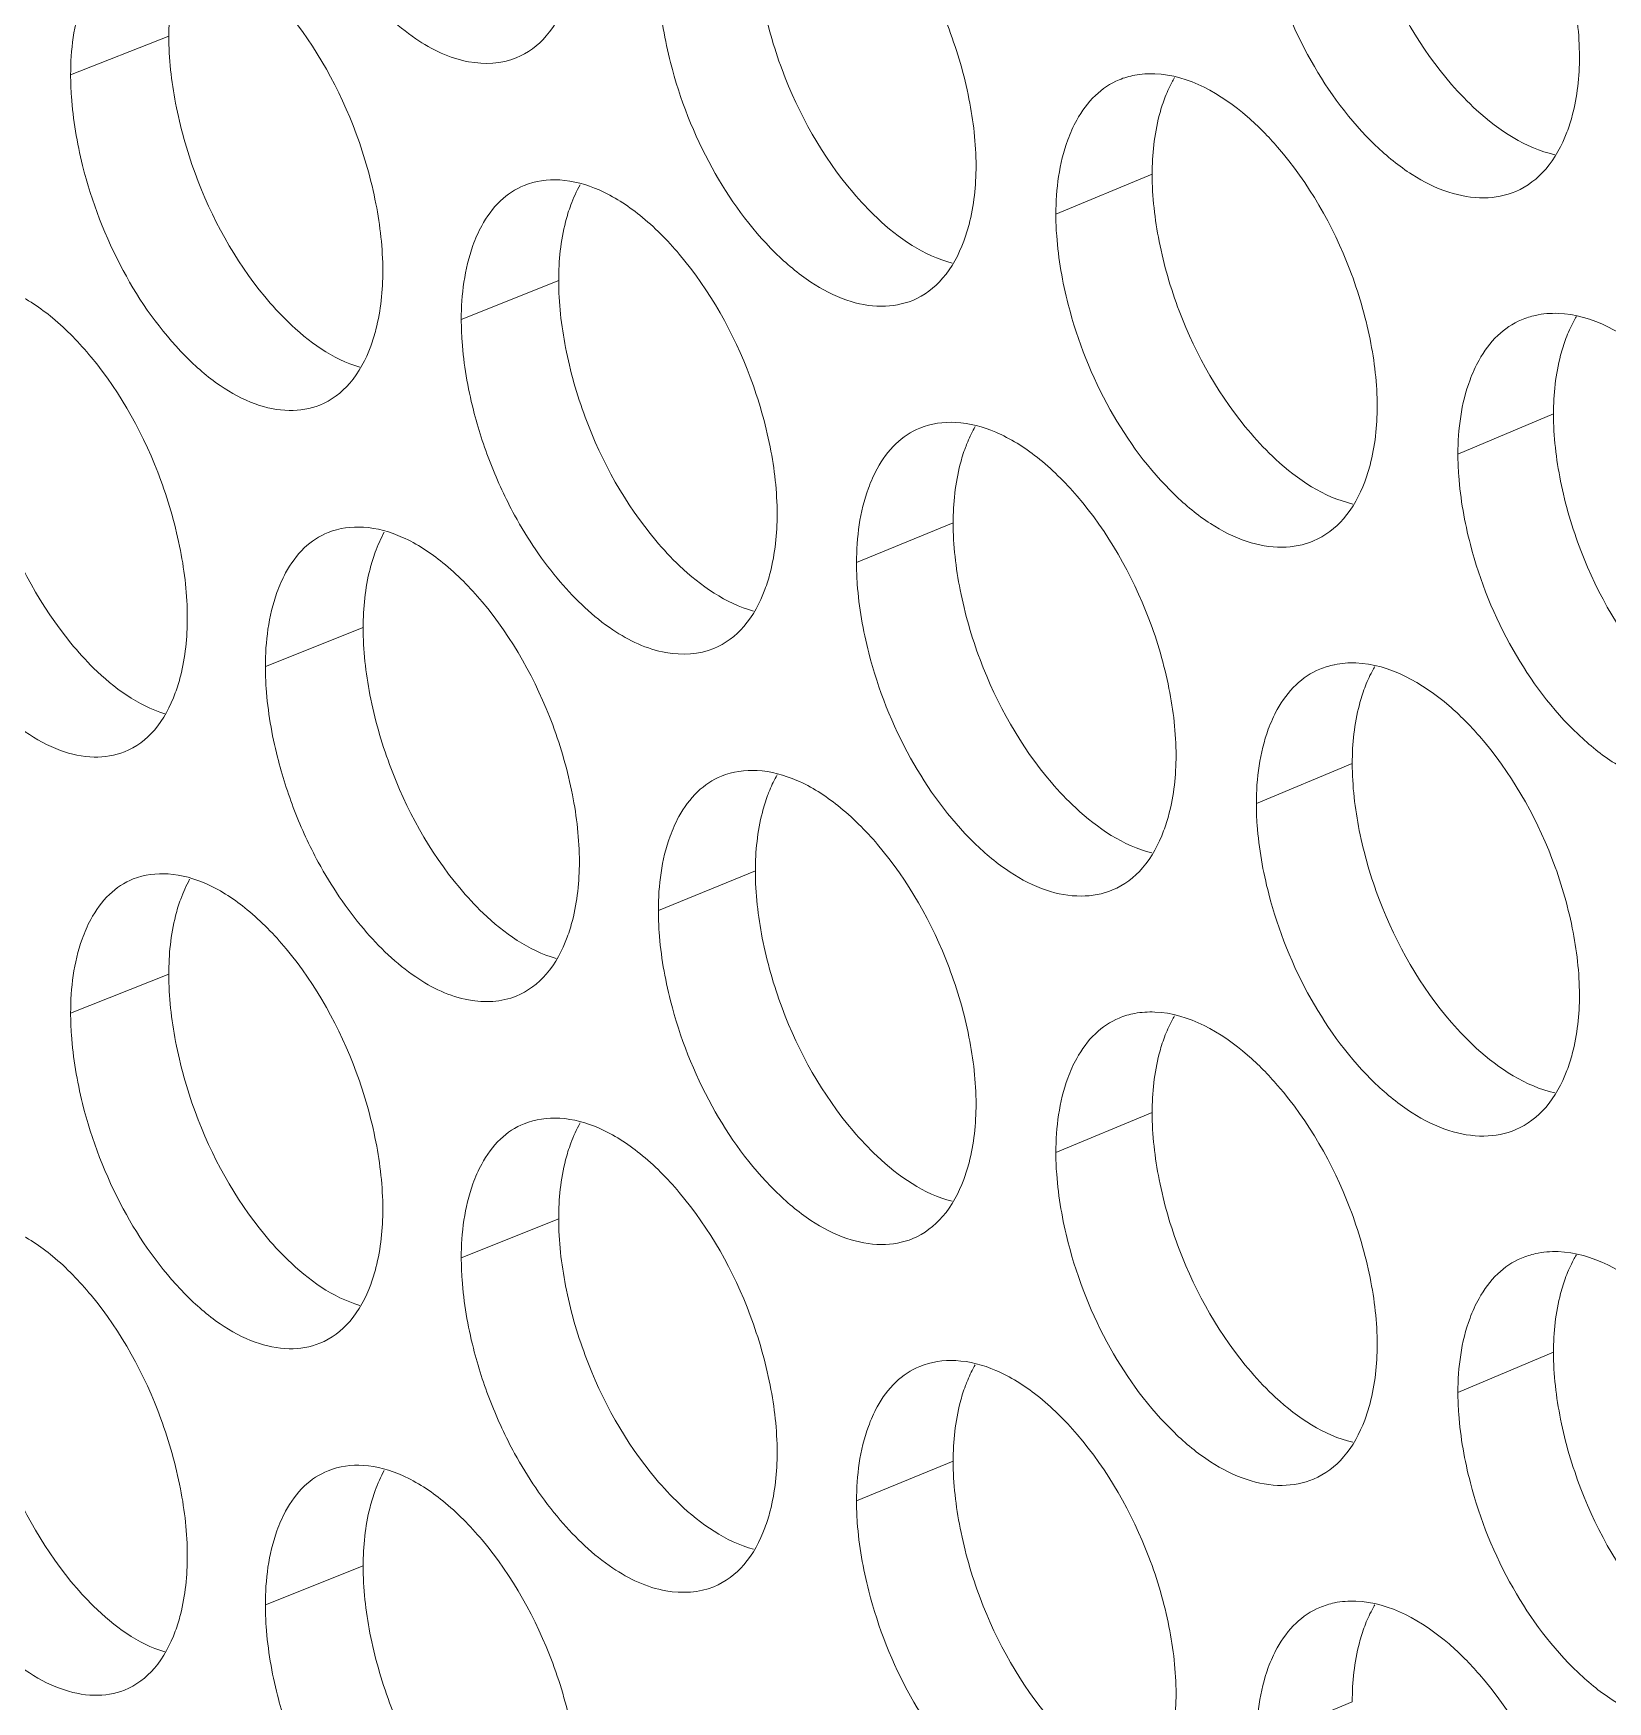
# Model space of a CAD drawing. Header units: millimetres. Extents: x 1177 to 4147, y 93 to 2194.
# Drawn here: x 2538.85 to 2552.07, y 887.29 to 901.29 of the extents above; entities that cross this region are included whole.
import ezdxf

# ---------------------------------------------------------------- set-up
doc = ezdxf.new("R2010")
doc.units = ezdxf.units.MM
doc.header["$LTSCALE"] = 0.1
doc.layers.get('0').update_dxf_attribs({"lineweight": 13})
doc.layers.add('标注', color=251, linetype='Continuous', lineweight=9)

# ---------------------------------------------------------------- blocks, each defined once
blk = doc.blocks.new('02')
at = {"layer": '标注'}
for p, q in [((4397.688, 878.8), (4396.511, 878.335)), ((4397.688, 878.8), (4396.511, 878.335)), ((4409.479, 877.143), (4408.324, 876.664)), ((4402.363, 875.87), (4401.195, 875.4)), ((4402.363, 875.87), (4401.195, 875.4)), ((4414.291, 874.269), (4413.145, 873.785)), ((4407.093, 872.963), (4405.934, 872.487)), ((4407.093, 872.963), (4405.934, 872.487)), ((4400.018, 871.707), (4398.846, 871.239)), ((4411.878, 870.078), (4410.728, 869.597)), ((4411.878, 870.078), (4410.728, 869.597)), ((4404.721, 868.789), (4403.558, 868.316)), ((4397.688, 867.55), (4396.511, 867.085)), ((4409.479, 865.893), (4408.324, 865.414)), ((4402.363, 864.62), (4401.195, 864.15)), ((4414.291, 863.019), (4413.145, 862.535)), ((4407.093, 861.713), (4405.934, 861.237)), ((4400.018, 860.457), (4398.846, 859.989)), ((4411.878, 858.828), (4410.728, 858.347))]:
    blk.add_line(p, q, dxfattribs=at)
for centre, radius, start, end in [((4414.281, 874.513), 0.96, 102.3564, 112.9065), ((4411.856, 870.33), 0.952, 101.531, 112.7006), ((4411.856, 870.33), 0.952, 101.531, 112.7006), ((4414.281, 863.263), 0.96, 102.3564, 112.9065), ((4411.856, 859.08), 0.952, 101.531, 112.7006)]:
    blk.add_arc(centre, radius, start, end, dxfattribs=at)
for points, knots in [([(4414.602, 878.551), (4414.602, 878.821), (4414.535, 879.38), (4414.216, 880.464), (4413.776, 881.227), (4413.402, 881.656)], [0, 0, 0, 0, 0.238989, 0.495505, 1, 1, 1, 1]), ([(4398.991, 881.405), (4399.046, 881.186), (4399.183, 880.755), (4399.508, 880.049), (4399.975, 879.354), (4400.581, 878.766), (4401.229, 878.447), (4401.678, 878.467), (4401.855, 878.539)], [0, 0, 0, 0, 0.152652, 0.305439, 0.523584, 0.715027, 0.870754, 1, 1, 1, 1]), ([(4411.878, 881.328), (4411.878, 881.059), (4411.944, 880.499), (4412.26, 879.415), (4412.697, 878.65), (4413.069, 878.221)], [0, 0, 0, 0, 0.239203, 0.495862, 1, 1, 1, 1]), ([(4407.367, 877.243), (4407.367, 877.512), (4407.301, 878.072), (4406.988, 879.157), (4406.555, 879.924), (4406.187, 880.356)], [0, 0, 0, 0, 0.239204, 0.495958, 1, 1, 1, 1]), ([(4404.721, 880.039), (4404.721, 879.769), (4404.786, 879.209), (4405.096, 878.124), (4405.525, 877.356), (4405.893, 876.923)], [0, 0, 0, 0, 0.239417, 0.496314, 1, 1, 1, 1]), ([(4410.877, 879.765), (4410.991, 879.326), (4411.321, 878.501), (4411.963, 877.631), (4412.564, 877.136), (4413.009, 876.914), (4413.444, 876.835), (4413.719, 876.887), (4413.839, 876.938)], [0, 0, 0, 0, 0.302139, 0.585875, 0.710041, 0.818575, 0.913518, 1, 1, 1, 1]), ([(4397.831, 879.703), (4397.807, 879.637), (4397.718, 879.344), (4397.688, 879.035), (4397.688, 878.8)], [0, 0, 0, 0, 0.229286, 1, 1, 1, 1]), ([(4397.831, 879.703), (4397.807, 879.637), (4397.718, 879.344), (4397.688, 879.035), (4397.688, 878.8)], [0, 0, 0, 0, 0.229286, 1, 1, 1, 1]), ([(4403.558, 879.566), (4403.558, 879.479), (4403.572, 879.114), (4403.635, 878.752), (4403.704, 878.482)], [0, 0, 0, 0, 0.237919, 1, 1, 1, 1]), ([(4396.752, 879.457), (4396.712, 879.381), (4396.559, 879.027), (4396.511, 878.634), (4396.511, 878.335)], [0, 0, 0, 0, 0.222259, 1, 1, 1, 1]), ([(4396.752, 879.457), (4396.712, 879.381), (4396.559, 879.027), (4396.511, 878.634), (4396.511, 878.335)], [0, 0, 0, 0, 0.222259, 1, 1, 1, 1]), ([(4401.855, 878.539), (4401.992, 878.594), (4402.256, 878.797), (4402.406, 879.086), (4402.465, 879.245)], [0, 0, 0, 0, 0.465305, 1, 1, 1, 1]), ([(4400.254, 875.985), (4400.254, 876.255), (4400.189, 876.815), (4399.882, 877.901), (4399.457, 878.671), (4399.094, 879.107)], [0, 0, 0, 0, 0.239421, 0.496413, 1, 1, 1, 1]), ([(4400.254, 875.985), (4400.254, 876.255), (4400.189, 876.815), (4399.882, 877.901), (4399.457, 878.671), (4399.094, 879.107)], [0, 0, 0, 0, 0.239421, 0.496413, 1, 1, 1, 1]), ([(4397.688, 878.8), (4397.688, 878.53), (4397.751, 877.969), (4398.056, 876.883), (4398.477, 876.112), (4398.838, 875.676)], [0, 0, 0, 0, 0.239633, 0.496767, 1, 1, 1, 1]), ([(4397.688, 878.8), (4397.688, 878.53), (4397.751, 877.969), (4398.056, 876.883), (4398.477, 876.112), (4398.838, 875.676)], [0, 0, 0, 0, 0.239633, 0.496767, 1, 1, 1, 1]), ([(4403.704, 878.482), (4403.816, 878.044), (4404.139, 877.22), (4404.767, 876.348), (4405.356, 875.847), (4405.791, 875.62), (4406.218, 875.535), (4406.49, 875.583), (4406.608, 875.631)], [0, 0, 0, 0, 0.303606, 0.588083, 0.712204, 0.820335, 0.914512, 1, 1, 1, 1]), ([(4414.452, 877.646), (4414.477, 877.712), (4414.57, 878.005), (4414.602, 878.315), (4414.602, 878.551)], [0, 0, 0, 0, 0.230395, 1, 1, 1, 1]), ([(4396.511, 878.335), (4396.511, 878.248), (4396.525, 877.883), (4396.587, 877.52), (4396.654, 877.25)], [0, 0, 0, 0, 0.23784, 1, 1, 1, 1]), ([(4396.511, 878.335), (4396.511, 878.248), (4396.525, 877.883), (4396.587, 877.52), (4396.654, 877.25)], [0, 0, 0, 0, 0.23784, 1, 1, 1, 1]), ([(4409.084, 878.276), (4408.978, 878.232), (4408.775, 878.096), (4408.634, 877.9), (4408.574, 877.791)], [0, 0, 0, 0, 0.478627, 1, 1, 1, 1]), ([(4410.983, 877.467), (4410.871, 877.597), (4410.472, 878.008), (4409.918, 878.332), (4409.51, 878.348)], [0, 0, 0, 0, 0.295598, 1, 1, 1, 1]), ([(4409.746, 878.302), (4409.735, 878.283), (4409.69, 878.201), (4409.652, 878.115), (4409.627, 878.048)], [0, 0, 0, 0, 0.242093, 1, 1, 1, 1]), ([(4413.069, 878.221), (4413.163, 878.113), (4413.51, 877.752), (4413.955, 877.458), (4414.306, 877.378)], [0, 0, 0, 0, 0.285361, 1, 1, 1, 1]), ([(4409.627, 878.048), (4409.602, 877.982), (4409.511, 877.689), (4409.479, 877.379), (4409.479, 877.143)], [0, 0, 0, 0, 0.230017, 1, 1, 1, 1]), ([(4408.574, 877.791), (4408.532, 877.716), (4408.375, 877.36), (4408.324, 876.965), (4408.324, 876.664)], [0, 0, 0, 0, 0.223347, 1, 1, 1, 1]), ([(4413.839, 876.938), (4413.976, 876.996), (4414.239, 877.199), (4414.392, 877.487), (4414.452, 877.646)], [0, 0, 0, 0, 0.468447, 1, 1, 1, 1]), ([(4412.177, 874.359), (4412.177, 874.629), (4412.11, 875.189), (4411.793, 876.273), (4411.355, 877.037), (4410.983, 877.467)], [0, 0, 0, 0, 0.23906, 0.495656, 1, 1, 1, 1]), ([(4396.654, 877.25), (4396.764, 876.813), (4397.079, 875.99), (4397.694, 875.115), (4398.271, 874.608), (4398.697, 874.376), (4399.116, 874.286), (4399.384, 874.329), (4399.5, 874.376)], [0, 0, 0, 0, 0.305092, 0.590325, 0.714405, 0.822131, 0.915528, 1, 1, 1, 1]), ([(4396.654, 877.25), (4396.764, 876.813), (4397.079, 875.99), (4397.694, 875.115), (4398.271, 874.608), (4398.697, 874.376), (4399.116, 874.286), (4399.384, 874.329), (4399.5, 874.376)], [0, 0, 0, 0, 0.305092, 0.590325, 0.714405, 0.822131, 0.915528, 1, 1, 1, 1]), ([(4407.219, 876.339), (4407.244, 876.405), (4407.335, 876.697), (4407.367, 877.007), (4407.367, 877.243)], [0, 0, 0, 0, 0.229953, 1, 1, 1, 1]), ([(4401.95, 877.009), (4401.844, 876.967), (4401.64, 876.831), (4401.499, 876.634), (4401.44, 876.524)], [0, 0, 0, 0, 0.477116, 1, 1, 1, 1]), ([(4401.95, 877.009), (4401.844, 876.967), (4401.64, 876.831), (4401.499, 876.634), (4401.44, 876.524)], [0, 0, 0, 0, 0.477116, 1, 1, 1, 1]), ([(4403.809, 876.184), (4403.666, 876.353), (4403.374, 876.649), (4402.886, 876.967), (4402.398, 877.105), (4402.083, 877.063), (4401.95, 877.009)], [0, 0, 0, 0, 0.307992, 0.574392, 0.80034, 1, 1, 1, 1]), ([(4403.809, 876.184), (4403.666, 876.353), (4403.374, 876.649), (4402.886, 876.967), (4402.398, 877.105), (4402.083, 877.063), (4401.95, 877.009)], [0, 0, 0, 0, 0.307992, 0.574392, 0.80034, 1, 1, 1, 1]), ([(4409.479, 877.143), (4409.479, 876.873), (4409.544, 876.313), (4409.858, 875.229), (4410.293, 874.463), (4410.664, 874.033)], [0, 0, 0, 0, 0.239274, 0.496012, 1, 1, 1, 1]), ([(4402.508, 876.775), (4402.484, 876.709), (4402.394, 876.416), (4402.363, 876.106), (4402.363, 875.87)], [0, 0, 0, 0, 0.229578, 1, 1, 1, 1]), ([(4402.508, 876.775), (4402.484, 876.709), (4402.394, 876.416), (4402.363, 876.106), (4402.363, 875.87)], [0, 0, 0, 0, 0.229578, 1, 1, 1, 1]), ([(4405.893, 876.923), (4405.983, 876.817), (4406.316, 876.461), (4406.742, 876.166), (4407.081, 876.078)], [0, 0, 0, 0, 0.285322, 1, 1, 1, 1]), ([(4408.324, 876.664), (4408.324, 876.577), (4408.339, 876.213), (4408.403, 875.851), (4408.472, 875.582)], [0, 0, 0, 0, 0.237972, 1, 1, 1, 1]), ([(4401.44, 876.524), (4401.399, 876.449), (4401.244, 876.094), (4401.195, 875.7), (4401.195, 875.4)], [0, 0, 0, 0, 0.222686, 1, 1, 1, 1]), ([(4401.44, 876.524), (4401.399, 876.449), (4401.244, 876.094), (4401.195, 875.7), (4401.195, 875.4)], [0, 0, 0, 0, 0.222686, 1, 1, 1, 1]), ([(4404.982, 873.068), (4404.982, 873.338), (4404.917, 873.898), (4404.605, 874.983), (4404.176, 875.75), (4403.809, 876.184)], [0, 0, 0, 0, 0.239276, 0.49611, 1, 1, 1, 1]), ([(4404.982, 873.068), (4404.982, 873.338), (4404.917, 873.898), (4404.605, 874.983), (4404.176, 875.75), (4403.809, 876.184)], [0, 0, 0, 0, 0.239276, 0.49611, 1, 1, 1, 1]), ([(4406.608, 875.631), (4406.745, 875.688), (4407.009, 875.891), (4407.16, 876.179), (4407.219, 876.339)], [0, 0, 0, 0, 0.46659, 1, 1, 1, 1]), ([(4400.109, 875.082), (4400.133, 875.148), (4400.223, 875.441), (4400.254, 875.749), (4400.254, 875.985)], [0, 0, 0, 0, 0.229514, 1, 1, 1, 1]), ([(4400.109, 875.082), (4400.133, 875.148), (4400.223, 875.441), (4400.254, 875.749), (4400.254, 875.985)], [0, 0, 0, 0, 0.229514, 1, 1, 1, 1]), ([(4396.757, 874.951), (4396.618, 875.12), (4396.333, 875.417), (4395.857, 875.737), (4395.38, 875.881), (4395.069, 875.844), (4394.939, 875.793)], [0, 0, 0, 0, 0.309532, 0.576416, 0.801728, 1, 1, 1, 1]), ([(4402.363, 875.87), (4402.363, 875.601), (4402.427, 875.04), (4402.736, 873.955), (4403.162, 873.186), (4403.527, 872.752)], [0, 0, 0, 0, 0.239489, 0.496465, 1, 1, 1, 1]), ([(4402.363, 875.87), (4402.363, 875.601), (4402.427, 875.04), (4402.736, 873.955), (4403.162, 873.186), (4403.527, 872.752)], [0, 0, 0, 0, 0.239489, 0.496465, 1, 1, 1, 1]), ([(4398.838, 875.676), (4398.925, 875.571), (4399.245, 875.221), (4399.652, 874.926), (4399.979, 874.83)], [0, 0, 0, 0, 0.285211, 1, 1, 1, 1]), ([(4398.838, 875.676), (4398.925, 875.571), (4399.245, 875.221), (4399.652, 874.926), (4399.979, 874.83)], [0, 0, 0, 0, 0.285211, 1, 1, 1, 1]), ([(4408.472, 875.582), (4408.585, 875.143), (4408.913, 874.318), (4409.551, 873.448), (4410.148, 872.951), (4410.589, 872.727), (4411.022, 872.646), (4411.296, 872.697), (4411.415, 872.747)], [0, 0, 0, 0, 0.302626, 0.586607, 0.710758, 0.819158, 0.913847, 1, 1, 1, 1]), ([(4401.195, 875.4), (4401.195, 875.313), (4401.209, 874.948), (4401.272, 874.586), (4401.34, 874.316)], [0, 0, 0, 0, 0.237892, 1, 1, 1, 1]), ([(4401.195, 875.4), (4401.195, 875.313), (4401.209, 874.948), (4401.272, 874.586), (4401.34, 874.316)], [0, 0, 0, 0, 0.237892, 1, 1, 1, 1]), ([(4413.907, 875.398), (4413.802, 875.353), (4413.6, 875.217), (4413.458, 875.022), (4413.398, 874.914)], [0, 0, 0, 0, 0.479572, 1, 1, 1, 1]), ([(4415.834, 874.601), (4415.72, 874.73), (4415.315, 875.141), (4414.756, 875.46), (4414.345, 875.475)], [0, 0, 0, 0, 0.29472, 1, 1, 1, 1]), ([(4414.565, 875.436), (4414.553, 875.416), (4414.506, 875.332), (4414.466, 875.244), (4414.44, 875.175)], [0, 0, 0, 0, 0.242079, 1, 1, 1, 1]), ([(4414.44, 875.175), (4414.415, 875.109), (4414.323, 874.816), (4414.291, 874.506), (4414.291, 874.269)], [0, 0, 0, 0, 0.230311, 1, 1, 1, 1]), ([(4399.5, 874.376), (4399.637, 874.431), (4399.901, 874.633), (4400.05, 874.922), (4400.109, 875.082)], [0, 0, 0, 0, 0.464648, 1, 1, 1, 1]), ([(4399.5, 874.376), (4399.637, 874.431), (4399.901, 874.633), (4400.05, 874.922), (4400.109, 875.082)], [0, 0, 0, 0, 0.464648, 1, 1, 1, 1]), ([(4397.91, 871.827), (4397.91, 872.097), (4397.846, 872.657), (4397.54, 873.743), (4397.119, 874.514), (4396.757, 874.951)], [0, 0, 0, 0, 0.239493, 0.496564, 1, 1, 1, 1]), ([(4413.398, 874.914), (4413.356, 874.838), (4413.196, 874.483), (4413.145, 874.086), (4413.145, 873.785)], [0, 0, 0, 0, 0.2238, 1, 1, 1, 1]), ([(4395.371, 874.648), (4395.371, 874.378), (4395.434, 873.817), (4395.736, 872.731), (4396.155, 871.959), (4396.515, 871.521)], [0, 0, 0, 0, 0.239706, 0.496917, 1, 1, 1, 1]), ([(4412.027, 873.454), (4412.052, 873.52), (4412.145, 873.813), (4412.177, 874.123), (4412.177, 874.359)], [0, 0, 0, 0, 0.230247, 1, 1, 1, 1]), ([(4401.34, 874.316), (4401.396, 874.097), (4401.535, 873.665), (4401.862, 872.96), (4402.332, 872.265), (4402.943, 871.678), (4403.596, 871.362), (4404.046, 871.385), (4404.224, 871.457)], [0, 0, 0, 0, 0.152387, 0.304947, 0.522872, 0.714293, 0.870269, 1, 1, 1, 1]), ([(4401.34, 874.316), (4401.396, 874.097), (4401.535, 873.665), (4401.862, 872.96), (4402.332, 872.265), (4402.943, 871.678), (4403.596, 871.362), (4404.046, 871.385), (4404.224, 871.457)], [0, 0, 0, 0, 0.152387, 0.304947, 0.522872, 0.714293, 0.870269, 1, 1, 1, 1]), ([(4408.578, 873.284), (4408.433, 873.453), (4408.136, 873.749), (4407.641, 874.064), (4407.146, 874.199), (4406.827, 874.154), (4406.692, 874.098)], [0, 0, 0, 0, 0.30699, 0.573081, 0.799443, 1, 1, 1, 1]), ([(4408.578, 873.284), (4408.433, 873.453), (4408.136, 873.749), (4407.641, 874.064), (4407.146, 874.199), (4406.827, 874.154), (4406.692, 874.098)], [0, 0, 0, 0, 0.30699, 0.573081, 0.799443, 1, 1, 1, 1]), ([(4414.291, 874.269), (4414.291, 874), (4414.357, 873.44), (4414.675, 872.357), (4415.114, 871.593), (4415.489, 871.165)], [0, 0, 0, 0, 0.239131, 0.495711, 1, 1, 1, 1]), ([(4406.692, 874.098), (4406.587, 874.055), (4406.383, 873.919), (4406.242, 873.722), (4406.182, 873.613)], [0, 0, 0, 0, 0.478136, 1, 1, 1, 1]), ([(4406.692, 874.098), (4406.587, 874.055), (4406.383, 873.919), (4406.242, 873.722), (4406.182, 873.613)], [0, 0, 0, 0, 0.478136, 1, 1, 1, 1]), ([(4407.357, 874.118), (4407.323, 874.059), (4407.283, 873.976), (4407.249, 873.89), (4407.24, 873.868)], [0, 0, 0, 0, 0.741765, 1, 1, 1, 1]), ([(4407.357, 874.118), (4407.323, 874.059), (4407.283, 873.976), (4407.249, 873.89), (4407.24, 873.868)], [0, 0, 0, 0, 0.741765, 1, 1, 1, 1]), ([(4410.664, 874.033), (4410.756, 873.925), (4411.099, 873.566), (4411.537, 873.271), (4411.884, 873.189)], [0, 0, 0, 0, 0.285356, 1, 1, 1, 1]), ([(4407.24, 873.868), (4407.216, 873.802), (4407.125, 873.509), (4407.093, 873.199), (4407.093, 872.963)], [0, 0, 0, 0, 0.229871, 1, 1, 1, 1]), ([(4407.24, 873.868), (4407.216, 873.802), (4407.125, 873.509), (4407.093, 873.199), (4407.093, 872.963)], [0, 0, 0, 0, 0.229871, 1, 1, 1, 1]), ([(4413.145, 873.785), (4413.145, 873.699), (4413.16, 873.334), (4413.224, 872.972), (4413.295, 872.703)], [0, 0, 0, 0, 0.238027, 1, 1, 1, 1]), ([(4406.182, 873.613), (4406.141, 873.538), (4405.984, 873.183), (4405.934, 872.788), (4405.934, 872.487)], [0, 0, 0, 0, 0.223124, 1, 1, 1, 1]), ([(4406.182, 873.613), (4406.141, 873.538), (4405.984, 873.183), (4405.934, 872.788), (4405.934, 872.487)], [0, 0, 0, 0, 0.223124, 1, 1, 1, 1]), ([(4411.415, 872.747), (4411.552, 872.804), (4411.815, 873.007), (4411.967, 873.296), (4412.027, 873.454)], [0, 0, 0, 0, 0.467837, 1, 1, 1, 1]), ([(4409.765, 870.173), (4409.765, 870.443), (4409.699, 871.003), (4409.384, 872.087), (4408.949, 872.853), (4408.578, 873.284)], [0, 0, 0, 0, 0.239132, 0.495807, 1, 1, 1, 1]), ([(4409.765, 870.173), (4409.765, 870.443), (4409.699, 871.003), (4409.384, 872.087), (4408.949, 872.853), (4408.578, 873.284)], [0, 0, 0, 0, 0.239132, 0.495807, 1, 1, 1, 1]), ([(4394.332, 873.1), (4394.441, 872.664), (4394.754, 871.841), (4395.363, 870.965), (4395.936, 870.457), (4396.36, 870.223), (4396.776, 870.131), (4397.043, 870.173), (4397.158, 870.218)], [0, 0, 0, 0, 0.305591, 0.59108, 0.715148, 0.822737, 0.915872, 1, 1, 1, 1]), ([(4404.835, 872.164), (4404.86, 872.23), (4404.951, 872.523), (4404.982, 872.832), (4404.982, 873.068)], [0, 0, 0, 0, 0.229806, 1, 1, 1, 1]), ([(4404.835, 872.164), (4404.86, 872.23), (4404.951, 872.523), (4404.982, 872.832), (4404.982, 873.068)], [0, 0, 0, 0, 0.229806, 1, 1, 1, 1]), ([(4407.093, 872.963), (4407.093, 872.693), (4407.158, 872.134), (4407.471, 871.049), (4407.902, 870.282), (4408.271, 869.85)], [0, 0, 0, 0, 0.239345, 0.496163, 1, 1, 1, 1]), ([(4407.093, 872.963), (4407.093, 872.693), (4407.158, 872.134), (4407.471, 871.049), (4407.902, 870.282), (4408.271, 869.85)], [0, 0, 0, 0, 0.239345, 0.496163, 1, 1, 1, 1]), ([(4399.599, 872.848), (4399.493, 872.806), (4399.289, 872.671), (4399.149, 872.472), (4399.089, 872.363)], [0, 0, 0, 0, 0.476586, 1, 1, 1, 1]), ([(4401.444, 872.018), (4401.302, 872.187), (4401.013, 872.483), (4400.53, 872.801), (4400.045, 872.942), (4399.731, 872.901), (4399.599, 872.848)], [0, 0, 0, 0, 0.3085, 0.575059, 0.800797, 1, 1, 1, 1]), ([(4400.163, 872.611), (4400.139, 872.545), (4400.049, 872.252), (4400.018, 871.943), (4400.018, 871.707)], [0, 0, 0, 0, 0.229432, 1, 1, 1, 1]), ([(4403.527, 872.752), (4403.617, 872.646), (4403.945, 872.292), (4404.365, 871.997), (4404.7, 871.906)], [0, 0, 0, 0, 0.285293, 1, 1, 1, 1]), ([(4403.527, 872.752), (4403.617, 872.646), (4403.945, 872.292), (4404.365, 871.997), (4404.7, 871.906)], [0, 0, 0, 0, 0.285293, 1, 1, 1, 1]), ([(4413.295, 872.703), (4413.409, 872.264), (4413.742, 871.439), (4414.389, 870.57), (4414.994, 870.077), (4415.442, 869.856), (4415.879, 869.78), (4416.156, 869.834), (4416.276, 869.885)], [0, 0, 0, 0, 0.301654, 0.585147, 0.709328, 0.817996, 0.913192, 1, 1, 1, 1]), ([(4399.089, 872.363), (4399.048, 872.287), (4398.894, 871.933), (4398.846, 871.539), (4398.846, 871.239)], [0, 0, 0, 0, 0.222471, 1, 1, 1, 1]), ([(4405.934, 872.487), (4405.934, 872.4), (4405.948, 872.036), (4406.012, 871.673), (4406.081, 871.404)], [0, 0, 0, 0, 0.237945, 1, 1, 1, 1]), ([(4405.934, 872.487), (4405.934, 872.4), (4405.948, 872.036), (4406.012, 871.673), (4406.081, 871.404)], [0, 0, 0, 0, 0.237945, 1, 1, 1, 1]), ([(4404.224, 871.457), (4404.362, 871.513), (4404.626, 871.716), (4404.776, 872.005), (4404.835, 872.164)], [0, 0, 0, 0, 0.465952, 1, 1, 1, 1]), ([(4404.224, 871.457), (4404.362, 871.513), (4404.626, 871.716), (4404.776, 872.005), (4404.835, 872.164)], [0, 0, 0, 0, 0.465952, 1, 1, 1, 1]), ([(4402.611, 868.899), (4402.611, 869.168), (4402.546, 869.729), (4402.236, 870.814), (4401.81, 871.583), (4401.444, 872.018)], [0, 0, 0, 0, 0.239348, 0.496261, 1, 1, 1, 1]), ([(4397.766, 870.924), (4397.79, 870.99), (4397.88, 871.283), (4397.91, 871.591), (4397.91, 871.827)], [0, 0, 0, 0, 0.229368, 1, 1, 1, 1]), ([(4400.018, 871.707), (4400.018, 871.437), (4400.082, 870.877), (4400.389, 869.791), (4400.812, 869.021), (4401.176, 868.586)], [0, 0, 0, 0, 0.239561, 0.496616, 1, 1, 1, 1]), ([(4396.515, 871.521), (4396.6, 871.417), (4396.916, 871.068), (4397.317, 870.774), (4397.64, 870.675)], [0, 0, 0, 0, 0.285157, 1, 1, 1, 1]), ([(4406.081, 871.404), (4406.194, 870.966), (4406.519, 870.142), (4407.152, 869.27), (4407.745, 868.771), (4408.183, 868.545), (4408.613, 868.463), (4408.886, 868.512), (4409.004, 868.561)], [0, 0, 0, 0, 0.303115, 0.587343, 0.711479, 0.819744, 0.914178, 1, 1, 1, 1]), ([(4406.081, 871.404), (4406.194, 870.966), (4406.519, 870.142), (4407.152, 869.27), (4407.745, 868.771), (4408.183, 868.545), (4408.613, 868.463), (4408.886, 868.512), (4409.004, 868.561)], [0, 0, 0, 0, 0.303115, 0.587343, 0.711479, 0.819744, 0.914178, 1, 1, 1, 1]), ([(4398.846, 871.239), (4398.846, 871.153), (4398.86, 870.788), (4398.923, 870.425), (4398.991, 870.155)], [0, 0, 0, 0, 0.237866, 1, 1, 1, 1]), ([(4411.489, 871.209), (4411.384, 871.165), (4411.181, 871.029), (4411.039, 870.833), (4410.979, 870.725)], [0, 0, 0, 0, 0.479105, 1, 1, 1, 1]), ([(4411.489, 871.209), (4411.384, 871.165), (4411.181, 871.029), (4411.039, 870.833), (4410.979, 870.725)], [0, 0, 0, 0, 0.479105, 1, 1, 1, 1]), ([(4413.402, 870.406), (4413.289, 870.535), (4412.887, 870.947), (4412.33, 871.268), (4411.921, 871.284)], [0, 0, 0, 0, 0.295157, 1, 1, 1, 1]), ([(4413.402, 870.406), (4413.289, 870.535), (4412.887, 870.947), (4412.33, 871.268), (4411.921, 871.284)], [0, 0, 0, 0, 0.295157, 1, 1, 1, 1]), ([(4412.149, 871.241), (4412.137, 871.222), (4412.091, 871.139), (4412.052, 871.051), (4412.027, 870.984)], [0, 0, 0, 0, 0.242084, 1, 1, 1, 1]), ([(4412.149, 871.241), (4412.137, 871.222), (4412.091, 871.139), (4412.052, 871.051), (4412.027, 870.984)], [0, 0, 0, 0, 0.242084, 1, 1, 1, 1]), ([(4412.027, 870.984), (4412.002, 870.918), (4411.91, 870.625), (4411.878, 870.315), (4411.878, 870.078)], [0, 0, 0, 0, 0.230164, 1, 1, 1, 1]), ([(4412.027, 870.984), (4412.002, 870.918), (4411.91, 870.625), (4411.878, 870.315), (4411.878, 870.078)], [0, 0, 0, 0, 0.230164, 1, 1, 1, 1]), ([(4397.158, 870.218), (4397.295, 870.273), (4397.559, 870.475), (4397.707, 870.764), (4397.766, 870.924)], [0, 0, 0, 0, 0.463981, 1, 1, 1, 1]), ([(4410.979, 870.725), (4410.937, 870.649), (4410.779, 870.294), (4410.728, 869.898), (4410.728, 869.597)], [0, 0, 0, 0, 0.223573, 1, 1, 1, 1]), ([(4410.979, 870.725), (4410.937, 870.649), (4410.779, 870.294), (4410.728, 869.898), (4410.728, 869.597)], [0, 0, 0, 0, 0.223573, 1, 1, 1, 1]), ([(4414.602, 867.301), (4414.602, 867.571), (4414.535, 868.13), (4414.216, 869.214), (4413.776, 869.977), (4413.402, 870.406)], [0, 0, 0, 0, 0.238989, 0.495505, 1, 1, 1, 1]), ([(4414.602, 867.301), (4414.602, 867.571), (4414.535, 868.13), (4414.216, 869.214), (4413.776, 869.977), (4413.402, 870.406)], [0, 0, 0, 0, 0.238989, 0.495505, 1, 1, 1, 1]), ([(4398.991, 870.155), (4399.046, 869.936), (4399.183, 869.505), (4399.508, 868.799), (4399.975, 868.104), (4400.581, 867.516), (4401.229, 867.197), (4401.678, 867.217), (4401.855, 867.289)], [0, 0, 0, 0, 0.152652, 0.305439, 0.523584, 0.715027, 0.870754, 1, 1, 1, 1]), ([(4409.616, 869.269), (4409.641, 869.335), (4409.733, 869.628), (4409.765, 869.937), (4409.765, 870.173)], [0, 0, 0, 0, 0.2301, 1, 1, 1, 1]), ([(4409.616, 869.269), (4409.641, 869.335), (4409.733, 869.628), (4409.765, 869.937), (4409.765, 870.173)], [0, 0, 0, 0, 0.2301, 1, 1, 1, 1]), ([(4406.187, 869.106), (4406.042, 869.275), (4405.748, 869.571), (4405.257, 869.888), (4404.765, 870.024), (4404.448, 869.981), (4404.314, 869.926)], [0, 0, 0, 0, 0.307488, 0.573733, 0.799889, 1, 1, 1, 1]), ([(4411.878, 870.078), (4411.878, 869.809), (4411.944, 869.249), (4412.26, 868.165), (4412.697, 867.4), (4413.069, 866.971)], [0, 0, 0, 0, 0.239203, 0.495862, 1, 1, 1, 1]), ([(4411.878, 870.078), (4411.878, 869.809), (4411.944, 869.249), (4412.26, 868.165), (4412.697, 867.4), (4413.069, 866.971)], [0, 0, 0, 0, 0.239203, 0.495862, 1, 1, 1, 1]), ([(4404.314, 869.926), (4404.209, 869.883), (4404.005, 869.747), (4403.864, 869.55), (4403.804, 869.441)], [0, 0, 0, 0, 0.477633, 1, 1, 1, 1]), ([(4404.982, 869.94), (4404.948, 869.882), (4404.909, 869.8), (4404.876, 869.716), (4404.868, 869.694)], [0, 0, 0, 0, 0.741798, 1, 1, 1, 1]), ([(4408.271, 869.85), (4408.363, 869.743), (4408.701, 869.386), (4409.133, 869.091), (4409.476, 869.006)], [0, 0, 0, 0, 0.285343, 1, 1, 1, 1]), ([(4408.271, 869.85), (4408.363, 869.743), (4408.701, 869.386), (4409.133, 869.091), (4409.476, 869.006)], [0, 0, 0, 0, 0.285343, 1, 1, 1, 1]), ([(4404.868, 869.694), (4404.843, 869.628), (4404.753, 869.334), (4404.721, 869.025), (4404.721, 868.789)], [0, 0, 0, 0, 0.229724, 1, 1, 1, 1]), ([(4410.728, 869.597), (4410.728, 869.51), (4410.742, 869.145), (4410.807, 868.784), (4410.877, 868.515)], [0, 0, 0, 0, 0.238, 1, 1, 1, 1]), ([(4410.728, 869.597), (4410.728, 869.51), (4410.742, 869.145), (4410.807, 868.784), (4410.877, 868.515)], [0, 0, 0, 0, 0.238, 1, 1, 1, 1]), ([(4403.804, 869.441), (4403.763, 869.365), (4403.607, 869.01), (4403.558, 868.616), (4403.558, 868.316)], [0, 0, 0, 0, 0.222904, 1, 1, 1, 1]), ([(4409.004, 868.561), (4409.142, 868.618), (4409.405, 868.821), (4409.557, 869.11), (4409.616, 869.269)], [0, 0, 0, 0, 0.467218, 1, 1, 1, 1]), ([(4409.004, 868.561), (4409.142, 868.618), (4409.405, 868.821), (4409.557, 869.11), (4409.616, 869.269)], [0, 0, 0, 0, 0.467218, 1, 1, 1, 1]), ([(4407.367, 865.993), (4407.367, 866.262), (4407.301, 866.822), (4406.988, 867.907), (4406.555, 868.674), (4406.187, 869.106)], [0, 0, 0, 0, 0.239204, 0.495958, 1, 1, 1, 1]), ([(4399.094, 867.857), (4398.953, 868.026), (4398.666, 868.322), (4398.186, 868.642), (4397.705, 868.784), (4397.394, 868.745), (4397.262, 868.693)], [0, 0, 0, 0, 0.309013, 0.575734, 0.801259, 1, 1, 1, 1]), ([(4402.465, 867.995), (4402.49, 868.061), (4402.58, 868.354), (4402.611, 868.663), (4402.611, 868.899)], [0, 0, 0, 0, 0.22966, 1, 1, 1, 1]), ([(4404.721, 868.789), (4404.721, 868.519), (4404.786, 867.959), (4405.096, 866.874), (4405.525, 866.106), (4405.893, 865.673)], [0, 0, 0, 0, 0.239417, 0.496314, 1, 1, 1, 1]), ([(4397.262, 868.693), (4397.156, 868.651), (4396.951, 868.515), (4396.812, 868.317), (4396.752, 868.207)], [0, 0, 0, 0, 0.476042, 1, 1, 1, 1]), ([(4401.176, 868.586), (4401.264, 868.481), (4401.588, 868.128), (4402.002, 867.834), (4402.333, 867.74)], [0, 0, 0, 0, 0.285256, 1, 1, 1, 1]), ([(4397.831, 868.453), (4397.807, 868.387), (4397.718, 868.094), (4397.688, 867.785), (4397.688, 867.55)], [0, 0, 0, 0, 0.229286, 1, 1, 1, 1]), ([(4410.877, 868.515), (4410.991, 868.076), (4411.321, 867.251), (4411.963, 866.381), (4412.564, 865.886), (4413.009, 865.664), (4413.444, 865.585), (4413.719, 865.637), (4413.839, 865.688)], [0, 0, 0, 0, 0.302139, 0.585875, 0.710041, 0.818575, 0.913518, 1, 1, 1, 1]), ([(4410.877, 868.515), (4410.991, 868.076), (4411.321, 867.251), (4411.963, 866.381), (4412.564, 865.886), (4413.009, 865.664), (4413.444, 865.585), (4413.719, 865.637), (4413.839, 865.688)], [0, 0, 0, 0, 0.302139, 0.585875, 0.710041, 0.818575, 0.913518, 1, 1, 1, 1]), ([(4396.752, 868.207), (4396.712, 868.131), (4396.559, 867.777), (4396.511, 867.384), (4396.511, 867.085)], [0, 0, 0, 0, 0.222259, 1, 1, 1, 1]), ([(4403.558, 868.316), (4403.558, 868.229), (4403.572, 867.864), (4403.635, 867.502), (4403.704, 867.232)], [0, 0, 0, 0, 0.237919, 1, 1, 1, 1]), ([(4401.855, 867.289), (4401.992, 867.344), (4402.256, 867.547), (4402.406, 867.836), (4402.465, 867.995)], [0, 0, 0, 0, 0.465305, 1, 1, 1, 1]), ([(4400.254, 864.735), (4400.254, 865.005), (4400.189, 865.565), (4399.882, 866.651), (4399.457, 867.421), (4399.094, 867.857)], [0, 0, 0, 0, 0.239421, 0.496413, 1, 1, 1, 1]), ([(4397.688, 867.55), (4397.688, 867.28), (4397.751, 866.719), (4398.056, 865.633), (4398.477, 864.862), (4398.838, 864.426)], [0, 0, 0, 0, 0.239633, 0.496767, 1, 1, 1, 1]), ([(4403.704, 867.232), (4403.816, 866.794), (4404.139, 865.97), (4404.767, 865.098), (4405.356, 864.597), (4405.791, 864.37), (4406.218, 864.285), (4406.49, 864.333), (4406.608, 864.381)], [0, 0, 0, 0, 0.303606, 0.588083, 0.712204, 0.820335, 0.914512, 1, 1, 1, 1]), ([(4414.452, 866.396), (4414.477, 866.462), (4414.57, 866.755), (4414.602, 867.065), (4414.602, 867.301)], [0, 0, 0, 0, 0.230395, 1, 1, 1, 1]), ([(4414.452, 866.396), (4414.477, 866.462), (4414.57, 866.755), (4414.602, 867.065), (4414.602, 867.301)], [0, 0, 0, 0, 0.230395, 1, 1, 1, 1]), ([(4396.511, 867.085), (4396.511, 866.998), (4396.525, 866.633), (4396.587, 866.27), (4396.654, 866)], [0, 0, 0, 0, 0.23784, 1, 1, 1, 1]), ([(4409.084, 867.026), (4408.978, 866.982), (4408.775, 866.846), (4408.634, 866.65), (4408.574, 866.541)], [0, 0, 0, 0, 0.478627, 1, 1, 1, 1]), ([(4410.983, 866.217), (4410.871, 866.347), (4410.472, 866.758), (4409.918, 867.082), (4409.51, 867.098)], [0, 0, 0, 0, 0.295598, 1, 1, 1, 1]), ([(4409.746, 867.052), (4409.735, 867.033), (4409.69, 866.951), (4409.652, 866.865), (4409.627, 866.798)], [0, 0, 0, 0, 0.242093, 1, 1, 1, 1]), ([(4413.069, 866.971), (4413.163, 866.863), (4413.51, 866.502), (4413.955, 866.208), (4414.306, 866.128)], [0, 0, 0, 0, 0.285361, 1, 1, 1, 1]), ([(4413.069, 866.971), (4413.163, 866.863), (4413.51, 866.502), (4413.955, 866.208), (4414.306, 866.128)], [0, 0, 0, 0, 0.285361, 1, 1, 1, 1]), ([(4409.627, 866.798), (4409.602, 866.732), (4409.511, 866.439), (4409.479, 866.129), (4409.479, 865.893)], [0, 0, 0, 0, 0.230017, 1, 1, 1, 1]), ([(4408.574, 866.541), (4408.532, 866.466), (4408.375, 866.11), (4408.324, 865.715), (4408.324, 865.414)], [0, 0, 0, 0, 0.223347, 1, 1, 1, 1]), ([(4413.839, 865.688), (4413.976, 865.746), (4414.239, 865.949), (4414.392, 866.237), (4414.452, 866.396)], [0, 0, 0, 0, 0.468447, 1, 1, 1, 1]), ([(4413.839, 865.688), (4413.976, 865.746), (4414.239, 865.949), (4414.392, 866.237), (4414.452, 866.396)], [0, 0, 0, 0, 0.468447, 1, 1, 1, 1]), ([(4412.177, 863.109), (4412.177, 863.379), (4412.11, 863.939), (4411.793, 865.023), (4411.355, 865.787), (4410.983, 866.217)], [0, 0, 0, 0, 0.23906, 0.495656, 1, 1, 1, 1]), ([(4396.654, 866), (4396.764, 865.563), (4397.079, 864.74), (4397.694, 863.865), (4398.271, 863.358), (4398.697, 863.126), (4399.116, 863.036), (4399.384, 863.079), (4399.5, 863.126)], [0, 0, 0, 0, 0.305092, 0.590325, 0.714405, 0.822131, 0.915528, 1, 1, 1, 1]), ([(4407.219, 865.089), (4407.244, 865.155), (4407.335, 865.447), (4407.367, 865.757), (4407.367, 865.993)], [0, 0, 0, 0, 0.229953, 1, 1, 1, 1]), ([(4401.95, 865.759), (4401.844, 865.717), (4401.64, 865.581), (4401.499, 865.384), (4401.44, 865.274)], [0, 0, 0, 0, 0.477116, 1, 1, 1, 1]), ([(4403.809, 864.934), (4403.666, 865.103), (4403.374, 865.399), (4402.886, 865.717), (4402.398, 865.855), (4402.083, 865.813), (4401.95, 865.759)], [0, 0, 0, 0, 0.307992, 0.574392, 0.80034, 1, 1, 1, 1]), ([(4409.479, 865.893), (4409.479, 865.623), (4409.544, 865.063), (4409.858, 863.979), (4410.293, 863.213), (4410.664, 862.783)], [0, 0, 0, 0, 0.239274, 0.496012, 1, 1, 1, 1]), ([(4405.893, 865.673), (4405.983, 865.567), (4406.316, 865.211), (4406.742, 864.916), (4407.081, 864.828)], [0, 0, 0, 0, 0.285322, 1, 1, 1, 1]), ([(4402.508, 865.525), (4402.484, 865.459), (4402.394, 865.166), (4402.363, 864.856), (4402.363, 864.62)], [0, 0, 0, 0, 0.229578, 1, 1, 1, 1]), ([(4408.324, 865.414), (4408.324, 865.327), (4408.339, 864.963), (4408.403, 864.601), (4408.472, 864.332)], [0, 0, 0, 0, 0.237972, 1, 1, 1, 1]), ([(4401.44, 865.274), (4401.399, 865.199), (4401.244, 864.844), (4401.195, 864.45), (4401.195, 864.15)], [0, 0, 0, 0, 0.222686, 1, 1, 1, 1]), ([(4406.608, 864.381), (4406.745, 864.438), (4407.009, 864.641), (4407.16, 864.929), (4407.219, 865.089)], [0, 0, 0, 0, 0.46659, 1, 1, 1, 1]), ([(4404.982, 861.818), (4404.982, 862.088), (4404.917, 862.648), (4404.605, 863.733), (4404.176, 864.5), (4403.809, 864.934)], [0, 0, 0, 0, 0.239276, 0.49611, 1, 1, 1, 1]), ([(4396.757, 863.701), (4396.618, 863.87), (4396.333, 864.167), (4395.857, 864.487), (4395.38, 864.631), (4395.069, 864.594), (4394.939, 864.543)], [0, 0, 0, 0, 0.309532, 0.576416, 0.801728, 1, 1, 1, 1]), ([(4400.109, 863.832), (4400.133, 863.898), (4400.223, 864.191), (4400.254, 864.499), (4400.254, 864.735)], [0, 0, 0, 0, 0.229514, 1, 1, 1, 1]), ([(4402.363, 864.62), (4402.363, 864.351), (4402.427, 863.79), (4402.736, 862.705), (4403.162, 861.936), (4403.527, 861.502)], [0, 0, 0, 0, 0.239489, 0.496465, 1, 1, 1, 1]), ([(4398.838, 864.426), (4398.925, 864.321), (4399.245, 863.971), (4399.652, 863.676), (4399.979, 863.58)], [0, 0, 0, 0, 0.285211, 1, 1, 1, 1]), ([(4408.472, 864.332), (4408.585, 863.893), (4408.913, 863.068), (4409.551, 862.198), (4410.148, 861.701), (4410.589, 861.477), (4411.022, 861.396), (4411.296, 861.447), (4411.415, 861.497)], [0, 0, 0, 0, 0.302626, 0.586607, 0.710758, 0.819158, 0.913847, 1, 1, 1, 1]), ([(4415.834, 863.351), (4415.72, 863.48), (4415.315, 863.891), (4414.756, 864.21), (4414.345, 864.225)], [0, 0, 0, 0, 0.29472, 1, 1, 1, 1]), ([(4414.565, 864.186), (4414.553, 864.166), (4414.506, 864.082), (4414.466, 863.994), (4414.44, 863.925)], [0, 0, 0, 0, 0.242079, 1, 1, 1, 1]), ([(4401.195, 864.15), (4401.195, 864.063), (4401.209, 863.698), (4401.272, 863.336), (4401.34, 863.066)], [0, 0, 0, 0, 0.237892, 1, 1, 1, 1]), ([(4413.907, 864.148), (4413.802, 864.103), (4413.6, 863.967), (4413.458, 863.772), (4413.398, 863.664)], [0, 0, 0, 0, 0.479572, 1, 1, 1, 1]), ([(4399.5, 863.126), (4399.637, 863.181), (4399.901, 863.383), (4400.05, 863.672), (4400.109, 863.832)], [0, 0, 0, 0, 0.464648, 1, 1, 1, 1]), ([(4414.44, 863.925), (4414.415, 863.859), (4414.323, 863.566), (4414.291, 863.256), (4414.291, 863.019)], [0, 0, 0, 0, 0.230311, 1, 1, 1, 1]), ([(4397.91, 860.577), (4397.91, 860.847), (4397.846, 861.407), (4397.54, 862.493), (4397.119, 863.264), (4396.757, 863.701)], [0, 0, 0, 0, 0.239493, 0.496564, 1, 1, 1, 1]), ([(4413.398, 863.664), (4413.356, 863.588), (4413.196, 863.233), (4413.145, 862.836), (4413.145, 862.535)], [0, 0, 0, 0, 0.2238, 1, 1, 1, 1]), ([(4395.371, 863.398), (4395.371, 863.128), (4395.434, 862.567), (4395.736, 861.481), (4396.155, 860.709), (4396.515, 860.271)], [0, 0, 0, 0, 0.239706, 0.496917, 1, 1, 1, 1]), ([(4401.34, 863.066), (4401.396, 862.847), (4401.535, 862.415), (4401.862, 861.71), (4402.332, 861.015), (4402.943, 860.428), (4403.596, 860.112), (4404.046, 860.135), (4404.224, 860.207)], [0, 0, 0, 0, 0.152387, 0.304947, 0.522872, 0.714293, 0.870269, 1, 1, 1, 1]), ([(4412.027, 862.204), (4412.052, 862.27), (4412.145, 862.563), (4412.177, 862.873), (4412.177, 863.109)], [0, 0, 0, 0, 0.230247, 1, 1, 1, 1]), ([(4414.291, 863.019), (4414.291, 862.75), (4414.357, 862.19), (4414.675, 861.107), (4415.114, 860.343), (4415.489, 859.915)], [0, 0, 0, 0, 0.239131, 0.495711, 1, 1, 1, 1]), ([(4406.692, 862.848), (4406.587, 862.805), (4406.383, 862.669), (4406.242, 862.472), (4406.182, 862.363)], [0, 0, 0, 0, 0.478136, 1, 1, 1, 1]), ([(4408.578, 862.034), (4408.433, 862.203), (4408.136, 862.499), (4407.641, 862.814), (4407.146, 862.949), (4406.827, 862.904), (4406.692, 862.848)], [0, 0, 0, 0, 0.30699, 0.573081, 0.799443, 1, 1, 1, 1]), ([(4407.357, 862.868), (4407.323, 862.809), (4407.283, 862.726), (4407.249, 862.64), (4407.24, 862.618)], [0, 0, 0, 0, 0.741765, 1, 1, 1, 1]), ([(4410.664, 862.783), (4410.756, 862.675), (4411.099, 862.316), (4411.537, 862.021), (4411.884, 861.939)], [0, 0, 0, 0, 0.285356, 1, 1, 1, 1]), ([(4407.24, 862.618), (4407.216, 862.552), (4407.125, 862.259), (4407.093, 861.949), (4407.093, 861.713)], [0, 0, 0, 0, 0.229871, 1, 1, 1, 1]), ([(4406.182, 862.363), (4406.141, 862.288), (4405.984, 861.933), (4405.934, 861.538), (4405.934, 861.237)], [0, 0, 0, 0, 0.223124, 1, 1, 1, 1]), ([(4413.145, 862.535), (4413.145, 862.449), (4413.16, 862.084), (4413.224, 861.722), (4413.295, 861.453)], [0, 0, 0, 0, 0.238027, 1, 1, 1, 1]), ([(4411.415, 861.497), (4411.552, 861.554), (4411.815, 861.757), (4411.967, 862.046), (4412.027, 862.204)], [0, 0, 0, 0, 0.467837, 1, 1, 1, 1]), ([(4409.765, 858.923), (4409.765, 859.193), (4409.699, 859.753), (4409.384, 860.837), (4408.949, 861.603), (4408.578, 862.034)], [0, 0, 0, 0, 0.239132, 0.495807, 1, 1, 1, 1]), ([(4394.332, 861.85), (4394.441, 861.414), (4394.754, 860.591), (4395.363, 859.715), (4395.936, 859.207), (4396.36, 858.973), (4396.776, 858.881), (4397.043, 858.923), (4397.158, 858.968)], [0, 0, 0, 0, 0.305591, 0.59108, 0.715148, 0.822737, 0.915872, 1, 1, 1, 1]), ([(4404.835, 860.914), (4404.86, 860.98), (4404.951, 861.273), (4404.982, 861.582), (4404.982, 861.818)], [0, 0, 0, 0, 0.229806, 1, 1, 1, 1]), ([(4399.599, 861.598), (4399.493, 861.556), (4399.289, 861.421), (4399.149, 861.222), (4399.089, 861.113)], [0, 0, 0, 0, 0.476586, 1, 1, 1, 1]), ([(4401.444, 860.768), (4401.302, 860.937), (4401.013, 861.233), (4400.53, 861.551), (4400.045, 861.692), (4399.731, 861.651), (4399.599, 861.598)], [0, 0, 0, 0, 0.3085, 0.575059, 0.800797, 1, 1, 1, 1]), ([(4407.093, 861.713), (4407.093, 861.443), (4407.158, 860.884), (4407.471, 859.799), (4407.902, 859.032), (4408.271, 858.6)], [0, 0, 0, 0, 0.239345, 0.496163, 1, 1, 1, 1]), ([(4400.163, 861.361), (4400.139, 861.295), (4400.049, 861.002), (4400.018, 860.693), (4400.018, 860.457)], [0, 0, 0, 0, 0.229432, 1, 1, 1, 1]), ([(4403.527, 861.502), (4403.617, 861.396), (4403.945, 861.042), (4404.365, 860.747), (4404.7, 860.656)], [0, 0, 0, 0, 0.285293, 1, 1, 1, 1]), ([(4413.295, 861.453), (4413.409, 861.014), (4413.742, 860.189), (4414.389, 859.32), (4414.994, 858.827), (4415.442, 858.606), (4415.879, 858.53), (4416.156, 858.584), (4416.276, 858.635)], [0, 0, 0, 0, 0.301654, 0.585147, 0.709328, 0.817996, 0.913192, 1, 1, 1, 1]), ([(4405.934, 861.237), (4405.934, 861.15), (4405.948, 860.786), (4406.012, 860.423), (4406.081, 860.154)], [0, 0, 0, 0, 0.237945, 1, 1, 1, 1]), ([(4399.089, 861.113), (4399.048, 861.037), (4398.894, 860.683), (4398.846, 860.289), (4398.846, 859.989)], [0, 0, 0, 0, 0.222471, 1, 1, 1, 1]), ([(4402.611, 857.649), (4402.611, 857.918), (4402.546, 858.479), (4402.236, 859.564), (4401.81, 860.333), (4401.444, 860.768)], [0, 0, 0, 0, 0.239348, 0.496261, 1, 1, 1, 1]), ([(4404.224, 860.207), (4404.362, 860.263), (4404.626, 860.466), (4404.776, 860.755), (4404.835, 860.914)], [0, 0, 0, 0, 0.465952, 1, 1, 1, 1]), ([(4397.766, 859.674), (4397.79, 859.74), (4397.88, 860.033), (4397.91, 860.341), (4397.91, 860.577)], [0, 0, 0, 0, 0.229368, 1, 1, 1, 1]), ([(4400.018, 860.457), (4400.018, 860.187), (4400.082, 859.627), (4400.389, 858.541), (4400.812, 857.771), (4401.176, 857.336)], [0, 0, 0, 0, 0.239561, 0.496616, 1, 1, 1, 1]), ([(4396.515, 860.271), (4396.6, 860.167), (4396.916, 859.818), (4397.317, 859.524), (4397.64, 859.425)], [0, 0, 0, 0, 0.285157, 1, 1, 1, 1]), ([(4406.081, 860.154), (4406.194, 859.716), (4406.519, 858.892), (4407.152, 858.02), (4407.745, 857.521), (4408.183, 857.295), (4408.613, 857.213), (4408.886, 857.262), (4409.004, 857.311)], [0, 0, 0, 0, 0.303115, 0.587343, 0.711479, 0.819744, 0.914178, 1, 1, 1, 1]), ([(4398.846, 859.989), (4398.846, 859.903), (4398.86, 859.538), (4398.923, 859.175), (4398.991, 858.905)], [0, 0, 0, 0, 0.237866, 1, 1, 1, 1]), ([(4411.489, 859.959), (4411.384, 859.915), (4411.181, 859.779), (4411.039, 859.583), (4410.979, 859.475)], [0, 0, 0, 0, 0.479105, 1, 1, 1, 1]), ([(4413.402, 859.156), (4413.289, 859.285), (4412.887, 859.697), (4412.33, 860.018), (4411.921, 860.034)], [0, 0, 0, 0, 0.295157, 1, 1, 1, 1]), ([(4412.149, 859.991), (4412.137, 859.972), (4412.091, 859.889), (4412.052, 859.801), (4412.027, 859.734)], [0, 0, 0, 0, 0.242084, 1, 1, 1, 1]), ([(4397.158, 858.968), (4397.295, 859.023), (4397.559, 859.225), (4397.707, 859.514), (4397.766, 859.674)], [0, 0, 0, 0, 0.463981, 1, 1, 1, 1]), ([(4412.027, 859.734), (4412.002, 859.668), (4411.91, 859.375), (4411.878, 859.065), (4411.878, 858.828)], [0, 0, 0, 0, 0.230164, 1, 1, 1, 1]), ([(4410.979, 859.475), (4410.937, 859.399), (4410.779, 859.044), (4410.728, 858.648), (4410.728, 858.347)], [0, 0, 0, 0, 0.223573, 1, 1, 1, 1]), ([(4414.602, 856.051), (4414.602, 856.321), (4414.535, 856.88), (4414.216, 857.964), (4413.776, 858.727), (4413.402, 859.156)], [0, 0, 0, 0, 0.238989, 0.495505, 1, 1, 1, 1]), ([(4398.991, 858.905), (4399.046, 858.686), (4399.183, 858.255), (4399.508, 857.549), (4399.975, 856.854), (4400.581, 856.266), (4401.229, 855.947), (4401.678, 855.967), (4401.855, 856.039)], [0, 0, 0, 0, 0.152652, 0.305439, 0.523584, 0.715027, 0.870754, 1, 1, 1, 1]), ([(4409.616, 858.019), (4409.641, 858.085), (4409.733, 858.378), (4409.765, 858.687), (4409.765, 858.923)], [0, 0, 0, 0, 0.2301, 1, 1, 1, 1])]:
    blk.add_open_spline(points, degree=3, knots=knots, dxfattribs=at)
for points in [[(4409.27, 878.331), (4409.206, 878.319), (4409.143, 878.301), (4409.084, 878.276)], [(4409.51, 878.348), (4409.43, 878.351), (4409.349, 878.346), (4409.27, 878.331)], [(4402.62, 877.018), (4402.576, 876.94), (4402.539, 876.858), (4402.508, 876.775)], [(4402.62, 877.018), (4402.576, 876.94), (4402.539, 876.858), (4402.508, 876.775)], [(4414.345, 875.475), (4414.255, 875.478), (4414.163, 875.471), (4414.075, 875.451)], [(4400.272, 872.851), (4400.229, 872.774), (4400.193, 872.693), (4400.163, 872.611)], [(4411.921, 871.284), (4411.836, 871.287), (4411.749, 871.281), (4411.666, 871.264)], [(4411.921, 871.284), (4411.836, 871.287), (4411.749, 871.281), (4411.666, 871.264)], [(4397.938, 868.689), (4397.896, 868.613), (4397.861, 868.534), (4397.831, 868.453)], [(4409.27, 867.081), (4409.206, 867.069), (4409.143, 867.051), (4409.084, 867.026)], [(4409.51, 867.098), (4409.43, 867.101), (4409.349, 867.096), (4409.27, 867.081)], [(4402.62, 865.768), (4402.576, 865.69), (4402.539, 865.608), (4402.508, 865.525)], [(4414.345, 864.225), (4414.255, 864.228), (4414.163, 864.221), (4414.075, 864.201)], [(4400.272, 861.601), (4400.229, 861.524), (4400.193, 861.443), (4400.163, 861.361)], [(4411.921, 860.034), (4411.836, 860.037), (4411.749, 860.031), (4411.666, 860.014)]]:
    blk.add_open_spline(points, degree=3, dxfattribs=at)

msp = doc.modelspace()

# ---------------------------------------------------------------- block references
at = {"xscale": 0.7, "yscale": 0.7, "zscale": 0.7}
msp.add_blockref('02', (-538.391, 286.112), dxfattribs=at)

doc.saveas('drawing.dxf')
